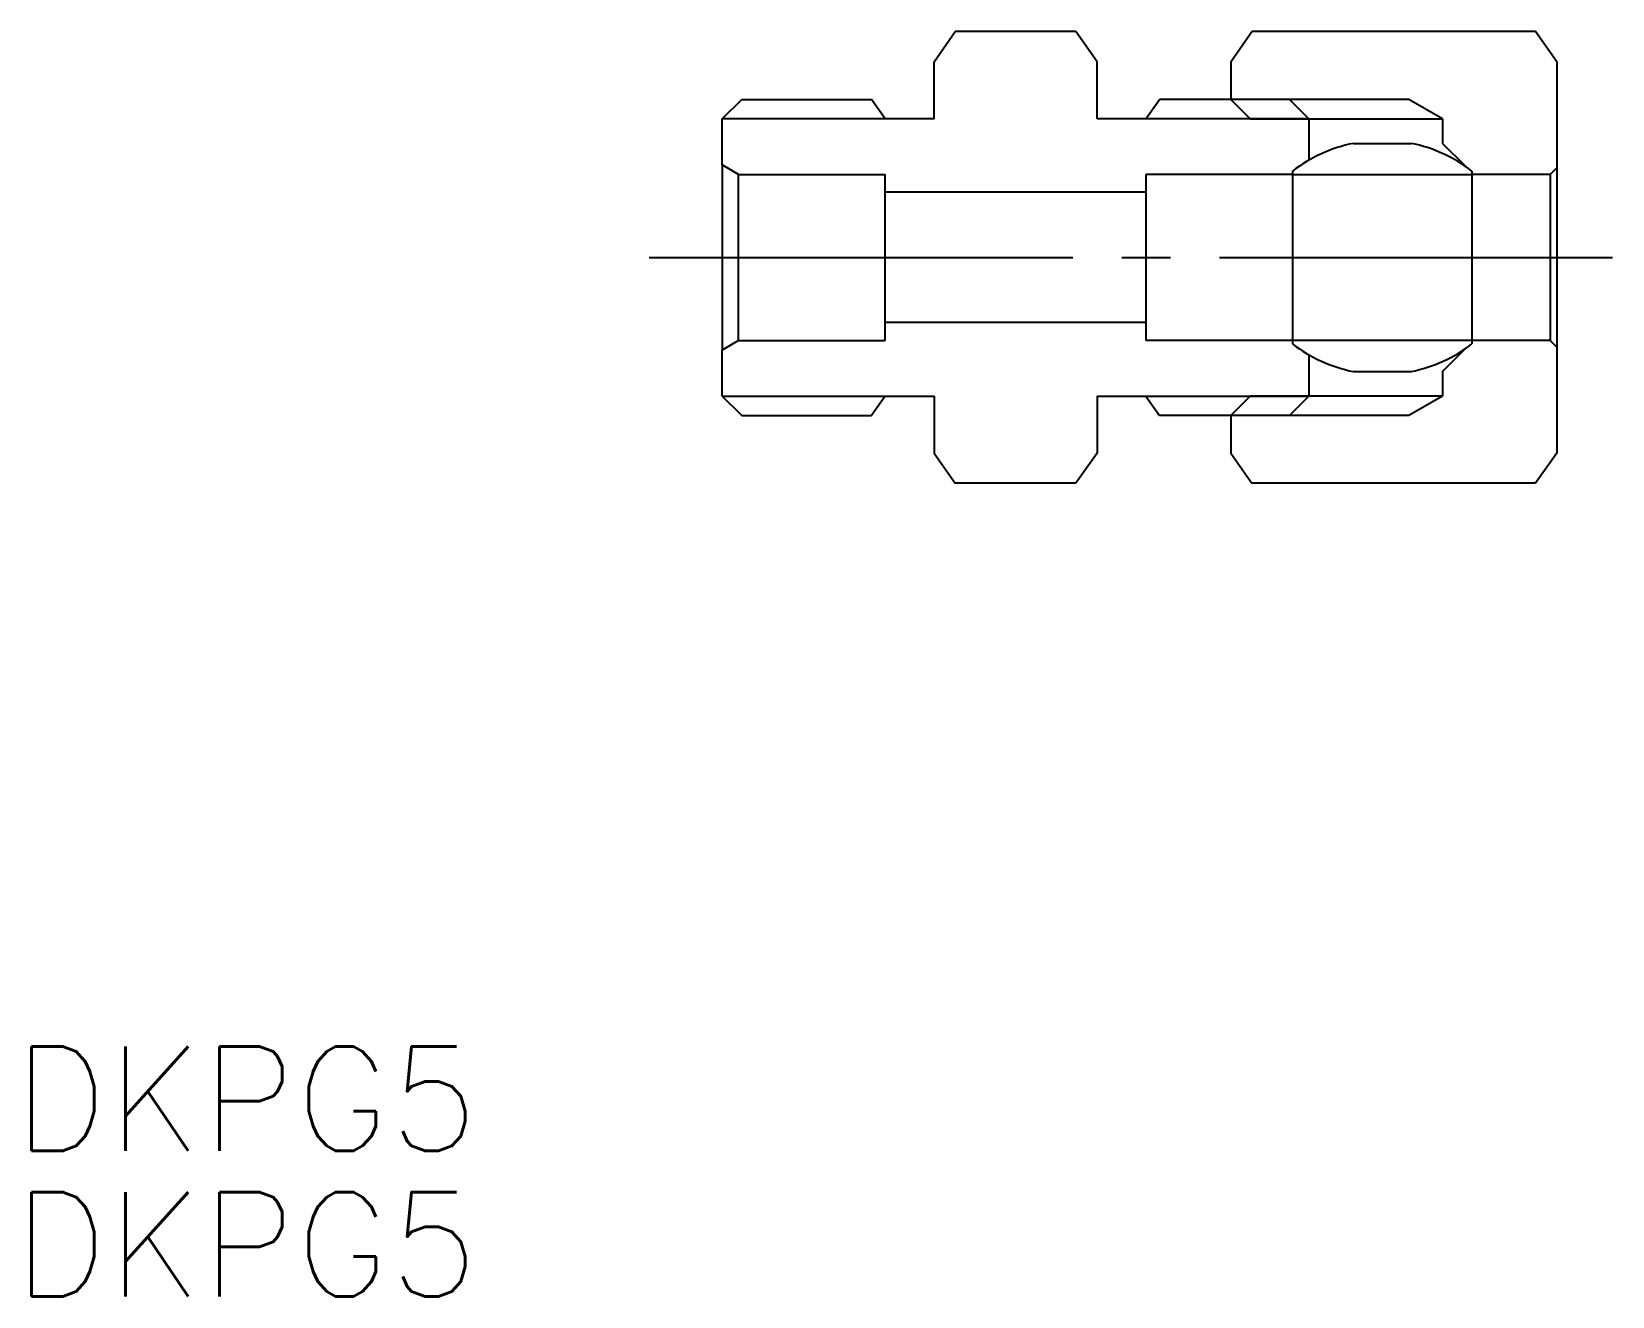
# Model space of a CAD drawing. Extents: x 91 to 139.5, y 143 to 181.8.
import ezdxf

# ---------------------------------------------------------------- set-up
doc = ezdxf.new("R2010")
doc.units = 0
doc.linetypes.add('CENTER', pattern=[17.5, 13, -1.5, 1.5, -1.5])
doc.layers.get('0').update_dxf_attribs({"linetype": 'CONTINUOUS'})
doc.layers.add('CENTER', color=1, linetype='CENTER')
doc.styles.get("Standard").update_dxf_attribs({"font": 'txt.shx', "bigfont": '@extfont2.shx'})

msp = doc.modelspace()

# ---------------------------------------------------------------- linework, layer by layer
for p, q in [((118.668, 180.851), (119.317, 181.779)), ((123.018, 181.779), (119.317, 181.779)), ((123.667, 180.851), (123.018, 181.779)), ((127.767, 180.851), (128.417, 181.779)), ((137.118, 181.779), (128.417, 181.779)), ((137.767, 180.851), (137.118, 181.779)), ((118.668, 179.101), (118.668, 180.851)), ((123.667, 179.101), (123.667, 180.851)), ((127.767, 180.851), (127.767, 179.701)), ((137.767, 180.851), (137.767, 168.851)), ((112.168, 179.101), (112.768, 179.701)), ((112.768, 179.701), (116.747, 179.701)), ((117.168, 179.101), (116.747, 179.701)), ((125.167, 179.101), (125.588, 179.701)), ((129.567, 179.701), (125.588, 179.701)), ((133.228, 179.701), (127.767, 179.701)), ((127.767, 179.701), (128.367, 179.101)), ((130.167, 179.101), (129.567, 179.701)), ((134.267, 179.101), (133.228, 179.701)), ((118.668, 179.101), (112.168, 179.101)), ((112.168, 177.69), (112.168, 179.101)), ((130.167, 179.101), (123.667, 179.101)), ((128.367, 179.101), (134.267, 179.101)), ((130.167, 179.101), (130.167, 177.836)), ((134.267, 179.101), (134.267, 178.351)), ((131.532, 178.351), (133.303, 178.351)), ((134.267, 178.351), (134.981, 177.637)), ((112.668, 177.401), (112.168, 177.69)), ((112.168, 177.69), (112.168, 172.012)), ((129.667, 177.501), (129.667, 172.201)), ((135.167, 177.501), (135.167, 172.201)), ((137.567, 177.401), (137.767, 177.601)), ((112.668, 172.301), (112.668, 177.401)), ((112.668, 177.401), (117.168, 177.401)), ((117.168, 172.301), (117.168, 177.401)), ((125.167, 177.401), (125.167, 172.301)), ((129.667, 177.401), (125.167, 177.401)), ((129.667, 177.401), (135.167, 177.401)), ((137.567, 177.401), (135.167, 177.401)), ((137.567, 177.401), (137.567, 172.301)), ((125.167, 176.851), (117.168, 176.851)), ((125.167, 172.851), (117.168, 172.851)), ((112.668, 172.301), (112.168, 172.012)), ((112.668, 172.301), (117.168, 172.301)), ((129.667, 172.301), (125.167, 172.301)), ((135.167, 172.301), (129.667, 172.301)), ((137.567, 172.301), (135.167, 172.301)), ((137.567, 172.301), (137.767, 172.101)), ((112.168, 170.601), (112.168, 172.012)), ((130.167, 171.866), (130.167, 170.601)), ((134.267, 171.351), (134.981, 172.064)), ((131.532, 171.351), (133.303, 171.351)), ((134.267, 171.351), (134.267, 170.601)), ((112.168, 170.601), (118.668, 170.601)), ((112.168, 170.601), (112.768, 170.001)), ((117.168, 170.601), (116.747, 170.001)), ((118.668, 170.601), (118.668, 168.851)), ((123.667, 170.601), (130.167, 170.601)), ((123.667, 170.601), (123.667, 168.851)), ((125.167, 170.601), (125.588, 170.001)), ((127.767, 170.001), (128.367, 170.601)), ((134.267, 170.601), (128.367, 170.601)), ((130.167, 170.601), (129.567, 170.001)), ((134.267, 170.601), (133.228, 170.001)), ((112.768, 170.001), (116.747, 170.001)), ((129.567, 170.001), (125.588, 170.001)), ((127.767, 170.001), (127.767, 168.851)), ((133.228, 170.001), (127.767, 170.001)), ((118.668, 168.851), (119.317, 167.923)), ((123.667, 168.851), (123.018, 167.923)), ((127.767, 168.851), (128.417, 167.923)), ((137.767, 168.851), (137.118, 167.923)), ((123.018, 167.923), (119.317, 167.923)), ((137.118, 167.923), (128.417, 167.923))]:
    msp.add_line(p, q)
for centre, start, end in [((132.417, 173.939), 101.3528, 127.6699), ((132.417, 173.939), 52.3301, 78.6472), ((132.417, 175.763), 232.3301, 258.6472), ((132.417, 175.763), 281.3528, 307.6699)]:
    msp.add_arc(centre, 4.5, start, end)
at = {"layer": 'CENTER', "color": 1, "linetype": 'CENTER'}
msp.add_line((109.926, 174.851), (139.475, 174.851), dxfattribs=at)

# ---------------------------------------------------------------- texts
at = {"color": 7, "linetype": 'CONTINUOUS'}
for p in [(90.44, 147.443), (90.44, 142.982)]:
    msp.add_text('DKPG5', height=3.2, dxfattribs=at).set_placement(p)

doc.saveas('drawing.dxf')
